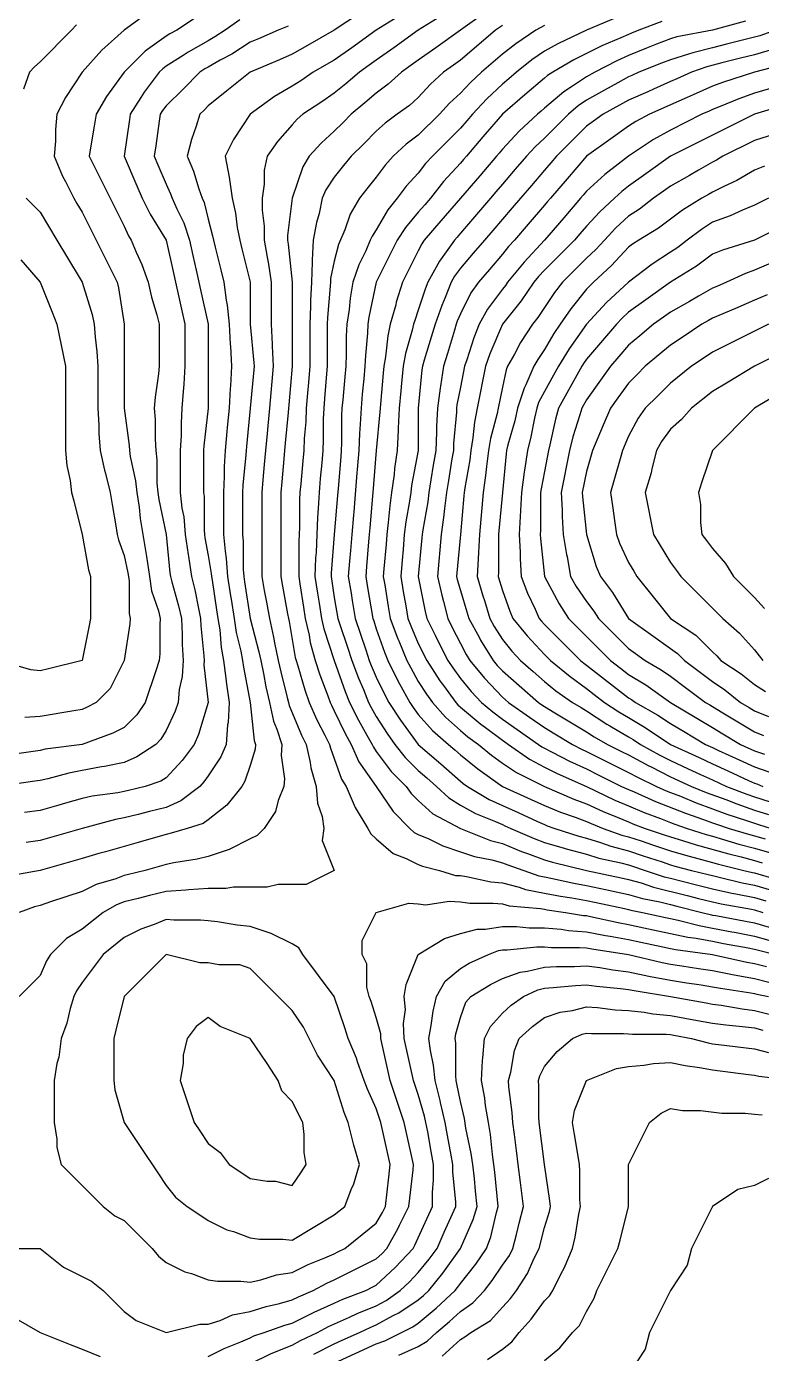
# Model space of a CAD drawing. Header units: inches. Extents: x 794995 to 811195, y 2485918 to 2508058.
# Drawn here: x 797295 to 797820, y 2489353 to 2490301 of the extents above; entities that cross this region are included whole.
import ezdxf

# ---------------------------------------------------------------- set-up
doc = ezdxf.new("R2010")
doc.units = ezdxf.units.IN
doc.header["$MEASUREMENT"] = 0
doc.layers.add('contour', color=7, linetype='Continuous')

msp = doc.modelspace()

# ---------------------------------------------------------------- linework, layer by layer
at = {"layer": 'contour'}
for points in [[(797382.53, 2490310.99), (797365.16, 2490298.36), (797349.28, 2490284.24), (797335.16, 2490268.36), (797323.16, 2490250.36), (797317.16, 2490238.36), (797316.07, 2490227.45), (797316.07, 2490219.27), (797315.16, 2490208.36), (797321.04, 2490194.24), (797323.16, 2490190.36), (797329.16, 2490178.36), (797331.41, 2490174.61), (797335.16, 2490168.36), (797345.16, 2490148.36), (797351.83, 2490135.03), (797355.16, 2490128.36), (797360.16, 2490118.36), (797361.16, 2490114.36), (797365.16, 2490088.36), (797365.16, 2490028.36), (797368.69, 2490001.89), (797368.91, 2489998.36), (797369.44, 2489994.07), (797373.34, 2489976.54), (797374.16, 2489968.36), (797375.75, 2489957.77), (797376.59, 2489949.79), (797378.49, 2489938.36), (797380.87, 2489924.08), (797381.04, 2489922.48), (797383.16, 2489908.36), (797384.72, 2489897.93), (797389.7, 2489883.82), (797390.87, 2489878.36), (797390.54, 2489873.75), (797390.54, 2489852.98), (797390.16, 2489848.36), (797387.66, 2489840.86), (797380.16, 2489818.36), (797374.16, 2489809.36), (797365.16, 2489800.36), (797357.16, 2489796.36), (797335.16, 2489788.36), (797308.69, 2489784.83), (797305.16, 2489784.07), (797300.16, 2489783.36), (797275.16, 2489779.79)], [(797416.16, 2490307.36), (797402.66, 2490298.36), (797397.77, 2490295.75), (797395.16, 2490294.07), (797380.16, 2490283.36), (797365.16, 2490268.36), (797352.53, 2490250.99), (797345.16, 2490238.36), (797343.73, 2490229.79), (797341.16, 2490214.36), (797340.16, 2490208.36), (797345.16, 2490198.36), (797348.49, 2490191.7), (797355.16, 2490178.36), (797365.16, 2490158.36), (797368.32, 2490151.52), (797370.16, 2490148.36), (797373.73, 2490139.79), (797377.79, 2490130.99), (797382.3, 2490118.36), (797384.57, 2490107.77), (797388.49, 2490095.03), (797390.16, 2490088.36), (797390.16, 2490058.36), (797389.7, 2490052.91), (797387.16, 2490036.36), (797386.59, 2490028.36), (797387.16, 2490020.36), (797387.16, 2490006.36), (797387.66, 2489998.36), (797388.49, 2489991.69), (797388.49, 2489975.03), (797389.16, 2489968.36), (797389.94, 2489963.14), (797395.16, 2489938.36), (797397.77, 2489910.97), (797398.16, 2489908.36), (797399.16, 2489904.36), (797404.05, 2489887.25), (797406.07, 2489878.36), (797406.59, 2489866.93), (797406.59, 2489859.79), (797407.16, 2489848.36), (797406.59, 2489836.93), (797404.39, 2489827.59), (797403.73, 2489818.36), (797401.48, 2489812.05), (797395.16, 2489798.36), (797391.41, 2489792.11), (797387.66, 2489788.36), (797374.16, 2489779.36), (797365.16, 2489775.5), (797351.04, 2489772.48), (797349.01, 2489772.21), (797335.16, 2489769.61), (797325.69, 2489767.84), (797310.61, 2489763.82), (797305.16, 2489762.65), (797301.41, 2489762.11), (797275.16, 2489758.36)], [(797533.16, 2490310.36), (797515.16, 2490298.36), (797496.07, 2490287.45), (797485.16, 2490281.22), (797476.16, 2490277.36), (797455.16, 2490268.36), (797438.49, 2490255.03), (797425.16, 2490244.36), (797422.16, 2490241.36), (797419.16, 2490238.36), (797416.59, 2490229.79), (797413.16, 2490220.36), (797410.16, 2490208.36), (797414.57, 2490197.77), (797418.49, 2490185.03), (797420.87, 2490178.36), (797422.16, 2490175.36), (797425.16, 2490163.36), (797428.32, 2490151.52), (797428.91, 2490148.36), (797430.16, 2490143.36), (797434.16, 2490127.36), (797436.41, 2490118.36), (797438.02, 2490105.5), (797438.8, 2490102), (797440.16, 2490088.36), (797440.87, 2490074.08), (797441.04, 2490072.48), (797441.83, 2490058.36), (797441.04, 2490044.24), (797440.87, 2490042.65), (797440.16, 2490028.36), (797438.8, 2490014.73), (797438.49, 2490011.7), (797437.16, 2489998.36), (797436.59, 2489986.93), (797436.59, 2489979.79), (797436.07, 2489968.36), (797436.07, 2489938.36), (797437.16, 2489926.36), (797438.02, 2489921.22), (797439.01, 2489908.36), (797441.16, 2489894.36), (797441.52, 2489892), (797443.62, 2489878.36), (797445.16, 2489868.36), (797448.49, 2489855.03), (797449.7, 2489848.36), (797450.36, 2489843.56), (797455.16, 2489818.36), (797458.02, 2489791.22), (797458.91, 2489788.36), (797458.69, 2489784.83), (797455.16, 2489773.36), (797451.41, 2489762.11), (797449.16, 2489758.36), (797438.49, 2489745.03), (797425.16, 2489734.36), (797421.63, 2489731.89), (797410.16, 2489728.36), (797398.69, 2489724.83), (797395.16, 2489724.07), (797389.16, 2489722.36), (797375.16, 2489718.36), (797365.16, 2489715.5), (797351.83, 2489711.7), (797347.16, 2489710.36), (797335.16, 2489706.93), (797328.49, 2489705.03), (797305.16, 2489698.36), (797279.77, 2489693.75)], [(797593.62, 2490309.9), (797575.16, 2490298.36), (797557.66, 2490285.86), (797545.16, 2490276.93), (797540.16, 2490273.36), (797533.16, 2490268.36), (797523.34, 2490260.18), (797515.16, 2490253.36), (797506.16, 2490247.36), (797492.66, 2490238.36), (797488.69, 2490234.83), (797485.16, 2490230.86), (797474.57, 2490218.95), (797467.16, 2490208.36), (797465.16, 2490198.36), (797465.16, 2490188.36), (797463.73, 2490178.36), (797463.73, 2490169.79), (797465.16, 2490158.36), (797465.16, 2490148.36), (797467.16, 2490136.36), (797468.2, 2490131.4), (797470.16, 2490118.36), (797470.16, 2490088.36), (797470.87, 2490074.08), (797470.87, 2490072.65), (797471.52, 2490058.36), (797468.8, 2490028.36), (797467.66, 2490015.86), (797467.16, 2490010.36), (797466.07, 2489998.36), (797465.16, 2489988.36), (797464.16, 2489977.36), (797463.34, 2489968.36), (797463.34, 2489908.36), (797465.16, 2489898.36), (797466.7, 2489889.9), (797468.8, 2489878.36), (797471.83, 2489865.03), (797472.53, 2489860.99), (797475.16, 2489848.36), (797476.88, 2489840.08), (797481.63, 2489821.89), (797482.43, 2489818.36), (797482.94, 2489816.14), (797491.83, 2489795.03), (797495.16, 2489788.36), (797498.02, 2489775.5), (797498.49, 2489771.7), (797502.3, 2489758.36), (797503.16, 2489746.36), (797506.59, 2489736.93), (797507.66, 2489728.36), (797506.59, 2489719.79), (797515.16, 2489698.36), (797495.16, 2489688.36), (797475.16, 2489688.36), (797467.16, 2489686.36), (797443.16, 2489686.36), (797438.02, 2489685.5), (797425.16, 2489685.5), (797411.31, 2489684.51), (797409.28, 2489684.24), (797395.16, 2489683.36), (797383.16, 2489680.36), (797375.16, 2489678.36), (797365.16, 2489675.86), (797359.7, 2489673.82), (797350.16, 2489668.36), (797335.16, 2489656.36), (797323.91, 2489649.61), (797312.66, 2489638.36), (797309.77, 2489633.75), (797305.16, 2489623.36), (797290.16, 2489608.36)], [(797563.62, 2490309.9), (797545.16, 2490298.36), (797527.66, 2490285.86), (797515.16, 2490276.93), (797509.7, 2490273.82), (797500.16, 2490268.36), (797491.16, 2490262.36), (797485.16, 2490258.36), (797472.53, 2490250.99), (797455.16, 2490238.36), (797443.16, 2490220.36), (797437.16, 2490208.36), (797440.16, 2490193.36), (797442.3, 2490178.36), (797444.57, 2490167.77), (797445.93, 2490157.59), (797447.66, 2490148.36), (797449.16, 2490142.36), (797455.16, 2490118.36), (797455.16, 2490088.36), (797457.77, 2490060.97), (797457.89, 2490058.36), (797457.66, 2490055.86), (797455.16, 2490028.36), (797452.43, 2490001.09), (797452.16, 2489998.36), (797452, 2489995.2), (797449.94, 2489973.58), (797449.7, 2489968.36), (797449.7, 2489938.36), (797450.16, 2489933.36), (797450.16, 2489913.36), (797450.54, 2489908.36), (797451.16, 2489904.36), (797455.16, 2489878.36), (797461.37, 2489854.57), (797462.66, 2489848.36), (797464.63, 2489838.89), (797466.27, 2489829.47), (797468.8, 2489818.36), (797471.83, 2489805.03), (797474.25, 2489799.27), (797477.66, 2489788.36), (797477.16, 2489780.36), (797479.7, 2489763.82), (797479.16, 2489758.36), (797475.16, 2489748.36), (797473.16, 2489740.36), (797465.16, 2489728.36), (797460.16, 2489723.36), (797455.16, 2489720.86), (797440.16, 2489713.36), (797425.16, 2489708.36), (797417.16, 2489706.36), (797400.61, 2489703.82), (797395.16, 2489702.65), (797391.83, 2489701.69), (797380.16, 2489698.36), (797368.16, 2489695.36), (797365.16, 2489694.61), (797359.16, 2489692.36), (797345.16, 2489688.36), (797335.16, 2489683.36), (797312.66, 2489675.86), (797305.16, 2489673.36), (797301.16, 2489672.36), (797290.16, 2489668.36)], [(797622.75, 2490310.78), (797605.16, 2490298.36), (797587.66, 2490285.86), (797575.16, 2490276.93), (797570.16, 2490273.36), (797563.16, 2490268.36), (797553.73, 2490259.79), (797545.16, 2490253.36), (797536.98, 2490246.54), (797527.16, 2490238.36), (797521.16, 2490232.36), (797515.16, 2490226.36), (797505.69, 2490217.84), (797497.16, 2490208.36), (797492.66, 2490200.86), (797485.16, 2490178.36), (797481.83, 2490151.69), (797481.83, 2490148.36), (797482.3, 2490145.5), (797485.16, 2490118.36), (797485.16, 2490058.36), (797482.66, 2490030.86), (797482.43, 2490028.36), (797482.16, 2490025.36), (797480.16, 2490003.36), (797479.7, 2489998.36), (797479.16, 2489992.36), (797477.66, 2489975.86), (797476.98, 2489968.36), (797476.98, 2489908.36), (797478.24, 2489901.44), (797481.83, 2489881.69), (797482.43, 2489878.36), (797482.94, 2489876.14), (797485.16, 2489863.36), (797487.3, 2489850.5), (797487.89, 2489848.36), (797489.16, 2489844.36), (797494.05, 2489827.25), (797497.16, 2489818.36), (797502.75, 2489805.95), (797508.49, 2489795.03), (797511.83, 2489788.36), (797512.43, 2489785.63), (797515.16, 2489778.36), (797520.38, 2489763.58), (797523.73, 2489758.36), (797530.16, 2489743.36), (797539.16, 2489728.36), (797541.16, 2489724.36), (797545.16, 2489720.86), (797557.16, 2489710.36), (797566.59, 2489706.93), (797575.16, 2489702.65), (797578.16, 2489701.36), (797590.16, 2489698.36), (797601.63, 2489694.83), (797605.16, 2489694.61), (797609.44, 2489694.07), (797626.98, 2489690.18), (797635.16, 2489689.36), (797647.16, 2489686.36), (797651.61, 2489684.81), (797665.16, 2489682.21), (797676.77, 2489679.97), (797684.72, 2489678.8), (797695.16, 2489676.93), (797702.22, 2489675.42), (797722.43, 2489671.09), (797725.16, 2489670.5), (797726.83, 2489670.03), (797735.16, 2489668.36), (797751.63, 2489664.83), (797755.16, 2489664.07), (797760.61, 2489662.91), (797775.69, 2489658.89), (797785.16, 2489657.11), (797799.01, 2489654.51), (797800.95, 2489654.15), (797815.16, 2489651.49), (797825.4, 2489648.61)], [(797716.27, 2490307.25), (797695.16, 2490298.36), (797674.76, 2490288.76), (797665.16, 2490283.36), (797656.27, 2490277.25), (797645.16, 2490268.36), (797639.77, 2490263.75), (797635.16, 2490259.79), (797624.05, 2490249.47), (797613.73, 2490238.36), (797609.77, 2490233.75), (797605.16, 2490228.36), (797595.16, 2490218.36), (797585.16, 2490208.36), (797580.38, 2490203.14), (797575.16, 2490196.36), (797566.59, 2490186.93), (797560.16, 2490178.36), (797553.34, 2490170.18), (797545.16, 2490155.86), (797542.16, 2490151.36), (797540.87, 2490148.36), (797537.66, 2490140.86), (797532.66, 2490130.86), (797528.49, 2490118.36), (797526.59, 2490106.93), (797525.75, 2490098.95), (797524.16, 2490088.36), (797523.73, 2490079.79), (797523.73, 2490066.93), (797523.34, 2490058.36), (797522.66, 2490050.86), (797521.16, 2490034.36), (797520.61, 2490028.36), (797520.38, 2490023.14), (797520.38, 2490003.58), (797520.16, 2489998.36), (797519.77, 2489993.75), (797517.89, 2489971.09), (797517.47, 2489966.05), (797515.16, 2489938.36), (797512.94, 2489910.58), (797512.85, 2489908.36), (797515.16, 2489893.36), (797517.66, 2489878.36), (797518.91, 2489874.61), (797524.53, 2489857.74), (797527.66, 2489848.36), (797532.43, 2489835.63), (797535.93, 2489827.59), (797539.7, 2489818.36), (797541.52, 2489814.72), (797545.16, 2489808.36), (797552.9, 2489796.1), (797558.49, 2489788.36), (797565.78, 2489778.99), (797575.16, 2489769.61), (797581.16, 2489764.36), (797588.02, 2489758.36), (797596.88, 2489750.08), (797605.16, 2489745.03), (797615.87, 2489739.07), (797630.16, 2489733.36), (797635.16, 2489731.09), (797637.03, 2489730.24), (797641.16, 2489728.36), (797657.89, 2489721.09), (797665.16, 2489718.36), (797679.28, 2489714.24), (797680.61, 2489713.82), (797695.16, 2489709.9), (797703.98, 2489707.19), (797719.7, 2489703.82), (797725.16, 2489702.36), (797728.16, 2489701.36), (797737.16, 2489698.36), (797750.66, 2489693.86), (797755.16, 2489692.74), (797762.66, 2489690.86), (797774.66, 2489687.86), (797785.16, 2489685.24), (797799.01, 2489682.21), (797801.83, 2489681.7), (797815.16, 2489678.95), (797823.34, 2489676.54)], [(797331.16, 2490302.36), (797327.66, 2490298.36), (797305.16, 2490275.86), (797301.16, 2490272.36), (797297.66, 2490268.36), (797293.16, 2490256.36)], [(797447.66, 2490305.86), (797437.16, 2490298.36), (797429.96, 2490293.56), (797425.16, 2490290.86), (797410.76, 2490282.76), (797407.16, 2490280.36), (797395.16, 2490272.65), (797392.66, 2490270.86), (797390.16, 2490268.36), (797379.44, 2490254.08), (797377.16, 2490250.36), (797369.44, 2490238.36), (797368.91, 2490234.61), (797365.16, 2490208.36), (797374.16, 2490187.36), (797378.02, 2490178.36), (797383.73, 2490166.93), (797395.16, 2490148.36), (797400.61, 2490123.82), (797401.83, 2490118.36), (797403.73, 2490109.79), (797406.07, 2490099.27), (797408.49, 2490088.36), (797408.49, 2490058.36), (797407.79, 2490045.73), (797407.16, 2490040.36), (797406.41, 2490028.36), (797405.75, 2490017.77), (797405.75, 2490008.95), (797405.16, 2489998.36), (797405.16, 2489968.36), (797406.41, 2489957.11), (797407.66, 2489950.86), (797408.8, 2489938.36), (797410.76, 2489923.96), (797411.04, 2489922.48), (797413.16, 2489908.36), (797415.56, 2489898.76), (797418.1, 2489885.42), (797419.7, 2489878.36), (797419.94, 2489873.14), (797422, 2489851.52), (797422.16, 2489848.36), (797422, 2489845.2), (797425.16, 2489818.36), (797418.1, 2489795.42), (797415.16, 2489788.36), (797406.59, 2489776.93), (797395.16, 2489764.36), (797391.41, 2489762.11), (797380.16, 2489758.36), (797368.16, 2489755.36), (797365.16, 2489754.61), (797360.54, 2489753.75), (797342.22, 2489751.3), (797335.16, 2489749.79), (797323.16, 2489746.36), (797318.49, 2489745.03), (797305.16, 2489741.22), (797293.91, 2489739.61)], [(797482.3, 2490301.22), (797475.16, 2490298.36), (797461.16, 2490292.36), (797455.16, 2490289.79), (797442.12, 2490281.4), (797433.73, 2490276.93), (797425.16, 2490272.11), (797422.76, 2490270.76), (797419.16, 2490268.36), (797407.16, 2490256.36), (797395.16, 2490244.36), (797392.55, 2490240.97), (797390.87, 2490238.36), (797390.16, 2490233.36), (797387.66, 2490215.86), (797386.59, 2490208.36), (797389.16, 2490202.36), (797395.16, 2490188.36), (797398.32, 2490181.52), (797399.44, 2490178.36), (797402.66, 2490170.86), (797407.66, 2490160.86), (797411.83, 2490148.36), (797414.25, 2490137.45), (797416.59, 2490126.93), (797418.49, 2490118.36), (797419.7, 2490112.91), (797425.16, 2490088.36), (797425.16, 2490028.36), (797422, 2490001.52), (797421.83, 2489998.36), (797421.83, 2489968.36), (797422.16, 2489965.36), (797422.16, 2489941.36), (797422.43, 2489938.36), (797422.76, 2489935.96), (797425.16, 2489923.36), (797427.3, 2489910.5), (797427.47, 2489908.36), (797427.89, 2489905.63), (797431.16, 2489884.36), (797432.08, 2489878.36), (797433.34, 2489870.18), (797434.39, 2489857.59), (797436.07, 2489848.36), (797437.79, 2489835.73), (797438.2, 2489831.4), (797440.16, 2489818.36), (797439.44, 2489804.08), (797439.01, 2489802.21), (797438.02, 2489788.36), (797434.16, 2489779.36), (797425.16, 2489765.86), (797422, 2489761.52), (797419.16, 2489758.36), (797405.59, 2489747.93), (797395.16, 2489743.36), (797383.16, 2489740.36), (797375.16, 2489738.36), (797365.16, 2489735.86), (797358.84, 2489734.68), (797335.16, 2489728.36), (797311.83, 2489721.69), (797305.16, 2489719.79), (797295.16, 2489718.36)], [(797635.16, 2490301.69), (797633.09, 2490300.43), (797630.16, 2490298.36), (797616.7, 2490286.82), (797605.16, 2490276.93), (797600.16, 2490273.36), (797593.16, 2490268.36), (797583.73, 2490259.79), (797575.16, 2490250.36), (797568.84, 2490244.68), (797560.16, 2490238.36), (797551.48, 2490232.05), (797545.16, 2490226.36), (797536.16, 2490217.36), (797527.16, 2490208.36), (797521.83, 2490201.69), (797515.16, 2490193.36), (797509.16, 2490184.36), (797506.59, 2490178.36), (797504.25, 2490167.45), (797502.53, 2490160.99), (797500.16, 2490148.36), (797499.28, 2490134.24), (797499.44, 2490132.65), (797498.8, 2490118.36), (797498.2, 2490105.32), (797498.2, 2490101.4), (797497.66, 2490088.36), (797497.66, 2490058.36), (797496.7, 2490046.82), (797496.07, 2490039.27), (797495.16, 2490028.36), (797494.76, 2490018.76), (797493.73, 2490006.93), (797493.34, 2489998.36), (797492.66, 2489990.86), (797491.16, 2489974.36), (797490.61, 2489968.36), (797490.38, 2489963.14), (797490.38, 2489943.58), (797490.16, 2489938.36), (797489.96, 2489933.56), (797489.96, 2489913.16), (797489.77, 2489908.36), (797490.61, 2489902.91), (797493.16, 2489886.36), (797494.39, 2489878.36), (797497.16, 2489866.36), (797498.02, 2489861.22), (797501.52, 2489848.36), (797504.81, 2489838.02), (797510.54, 2489822.98), (797512.16, 2489818.36), (797513.09, 2489816.29), (797515.16, 2489812.36), (797522.9, 2489796.1), (797527.16, 2489788.36), (797532.75, 2489775.95), (797545.16, 2489758.36), (797557.16, 2489740.36), (797569.16, 2489728.36), (797572.3, 2489725.5), (797575.16, 2489724.07), (797582.66, 2489720.86), (797592.66, 2489715.86), (797605.16, 2489711.7), (797615.16, 2489708.36), (797627.66, 2489705.86), (797635.16, 2489703.82), (797639.03, 2489702.23), (797661.29, 2489694.49), (797665.16, 2489693.75), (797670.87, 2489692.65), (797686.07, 2489689.27), (797695.16, 2489687.65), (797708.8, 2489684.73), (797711.04, 2489684.24), (797725.16, 2489681.22), (797735.16, 2489678.36), (797747.66, 2489675.86), (797755.16, 2489673.99), (797759.66, 2489672.86), (797777.66, 2489668.36), (797783.58, 2489666.78), (797785.16, 2489666.49), (797787.47, 2489666.05), (797808.84, 2489662.05), (797815.16, 2489660.86), (797825.59, 2489657.93)], [(797665.16, 2490301.69), (797659.16, 2490298.36), (797644.76, 2490288.76), (797635.16, 2490281.22), (797620.16, 2490268.36), (797612.36, 2490261.16), (797605.16, 2490253.36), (797597.33, 2490246.19), (797590.16, 2490238.36), (797575.16, 2490223.36), (797566.59, 2490216.93), (797557.16, 2490208.36), (797551.48, 2490202.05), (797545.16, 2490193.36), (797538.49, 2490185.03), (797533.16, 2490178.36), (797526.41, 2490167.11), (797522.66, 2490155.86), (797518.16, 2490145.36), (797515.16, 2490133.36), (797512.55, 2490120.97), (797512.43, 2490118.36), (797512.3, 2490115.5), (797510.36, 2490093.16), (797510.16, 2490088.36), (797510.16, 2490058.36), (797509.7, 2490052.91), (797508.24, 2490035.28), (797507.66, 2490028.36), (797507.33, 2490020.54), (797507.33, 2490006.19), (797506.98, 2489998.36), (797506.16, 2489989.36), (797505.16, 2489978.36), (797504.25, 2489968.36), (797503.73, 2489956.93), (797503.16, 2489950.36), (797502.66, 2489938.36), (797502.12, 2489925.32), (797501.83, 2489921.7), (797501.31, 2489908.36), (797503.16, 2489896.36), (797504.25, 2489889.27), (797505.93, 2489878.36), (797507.66, 2489870.86), (797515.16, 2489848.36), (797522.9, 2489826.1), (797526.07, 2489818.36), (797532.43, 2489805.63), (797538.49, 2489795.03), (797542.16, 2489788.36), (797543.09, 2489786.29), (797545.16, 2489783.36), (797555.87, 2489769.07), (797566.59, 2489758.36), (797570.16, 2489753.36), (797575.16, 2489748.36), (797585.59, 2489738.8), (797605.16, 2489728.36), (797626.59, 2489719.79), (797635.16, 2489717.45), (797648.71, 2489711.91), (797653.16, 2489710.36), (797665.16, 2489705.86), (797670.97, 2489704.17), (797695.16, 2489698.36), (797719.86, 2489693.07), (797725.16, 2489691.93), (797734.16, 2489689.36), (797743.16, 2489686.36), (797767.16, 2489680.36), (797775.16, 2489678.36), (797785.16, 2489675.86), (797791.31, 2489674.52), (797812.94, 2489670.58), (797815.16, 2489670.13), (797821.16, 2489668.36)], [(797748.95, 2490304.57), (797732.66, 2490298.36), (797727.3, 2490296.22), (797725.16, 2490295.36), (797719.7, 2490292.91), (797706.27, 2490287.25), (797695.16, 2490281.7), (797686.27, 2490277.25), (797671.16, 2490268.36), (797667.47, 2490266.05), (797665.16, 2490264.07), (797651.31, 2490252.21), (797635.16, 2490238.36), (797621.31, 2490222.21), (797609.44, 2490208.36), (797607.47, 2490206.05), (797605.16, 2490203.36), (797593.16, 2490190.36), (797583.73, 2490178.36), (797579.77, 2490173.75), (797575.16, 2490168.36), (797565.93, 2490157.59), (797560.16, 2490148.36), (797545.16, 2490118.36), (797539.94, 2490093.58), (797539.16, 2490088.36), (797538.84, 2490082.05), (797537.33, 2490066.19), (797536.98, 2490058.36), (797536.16, 2490049.36), (797535.16, 2490038.36), (797534.25, 2490028.36), (797533.73, 2490016.93), (797533.16, 2490010.36), (797532.66, 2489998.36), (797531.52, 2489984.73), (797531.31, 2489982.21), (797529.01, 2489954.51), (797528.8, 2489952), (797527.66, 2489938.36), (797526.7, 2489926.82), (797526.07, 2489919.27), (797525.16, 2489908.36), (797527.16, 2489896.36), (797528.02, 2489891.22), (797530.16, 2489878.36), (797537.66, 2489855.86), (797540.16, 2489848.36), (797541.52, 2489844.72), (797545.16, 2489836.36), (797550.97, 2489824.17), (797554.16, 2489818.36), (797562.43, 2489805.63), (797575.16, 2489788.36), (797591.16, 2489774.36), (797605.16, 2489762.11), (797607.23, 2489760.43), (797610.16, 2489758.36), (797625.78, 2489748.99), (797635.16, 2489744.73), (797646.41, 2489739.61), (797660.16, 2489733.36), (797665.16, 2489731.09), (797667.09, 2489730.3), (797672.66, 2489728.36), (797689.7, 2489722.91), (797695.16, 2489721.44), (797705.16, 2489718.36), (797712.53, 2489715.73), (797725.16, 2489712.36), (797735.66, 2489708.86), (797749.16, 2489704.36), (797755.16, 2489702.36), (797758.24, 2489701.44), (797770.16, 2489698.36), (797782.16, 2489695.36), (797785.16, 2489694.61), (797789.96, 2489693.56), (797806.38, 2489689.58), (797815.16, 2489687.77), (797845.16, 2489678.95)], [(797808.73, 2490304.79), (797785.16, 2490298.36), (797759.77, 2490293.75), (797755.16, 2490292.36), (797745.16, 2490288.36), (797738.02, 2490285.5), (797725.16, 2490280.36), (797716.88, 2490276.64), (797701.16, 2490268.36), (797695.16, 2490265.03), (797685.16, 2490258.36), (797679.01, 2490254.51), (797665.16, 2490242.65), (797662.85, 2490240.67), (797660.16, 2490238.36), (797647.16, 2490226.36), (797635.16, 2490213.36), (797632.85, 2490210.67), (797630.87, 2490208.36), (797619.01, 2490194.51), (797605.16, 2490178.36), (797591.31, 2490162.21), (797579.44, 2490148.36), (797577.66, 2490145.86), (797575.16, 2490140.86), (797563.91, 2490118.36), (797559.44, 2490104.08), (797559.01, 2490102.21), (797555.16, 2490088.36), (797553.34, 2490080.18), (797551.83, 2490065.03), (797550.61, 2490058.36), (797550.16, 2490053.36), (797548.16, 2490031.36), (797547.89, 2490028.36), (797547.77, 2490025.75), (797545.16, 2489998.36), (797542.66, 2489968.36), (797542.43, 2489965.63), (797540.54, 2489942.98), (797540.16, 2489938.36), (797539.7, 2489932.91), (797538.24, 2489915.28), (797537.66, 2489908.36), (797538.73, 2489901.93), (797542.66, 2489878.36), (797543.28, 2489876.49), (797545.16, 2489870.86), (797550.97, 2489854.17), (797553.34, 2489848.36), (797560.61, 2489833.82), (797561.83, 2489831.7), (797569.16, 2489818.36), (797571.52, 2489814.72), (797575.16, 2489809.79), (797585.16, 2489798.36), (797596.59, 2489788.36), (797601.16, 2489784.36), (797605.16, 2489780.86), (797617.57, 2489770.78), (797635.16, 2489758.36), (797655.78, 2489748.99), (797665.16, 2489744.73), (797676.77, 2489739.97), (797687.16, 2489736.36), (797695.16, 2489733.36), (797698.59, 2489731.79), (797707.16, 2489728.36), (797720.42, 2489723.62), (797725.16, 2489722.36), (797734.16, 2489719.36), (797743.16, 2489716.36), (797755.16, 2489712.36), (797765.93, 2489709.13), (797777.33, 2489706.19), (797785.16, 2489703.99), (797789.55, 2489702.75), (797807.66, 2489698.36), (797813.7, 2489696.9), (797815.16, 2489696.6), (797817.66, 2489695.86), (797836.98, 2489690.18)], [(797830.16, 2490298.36), (797819.03, 2490294.49), (797815.16, 2490293.36), (797808.49, 2490291.69), (797795.16, 2490288.36), (797785.16, 2490285.86), (797771.16, 2490282.36), (797768.02, 2490281.22), (797755.16, 2490277.36), (797748.73, 2490274.79), (797732.66, 2490268.36), (797727.47, 2490266.05), (797725.16, 2490265.03), (797717.66, 2490260.86), (797708.02, 2490255.5), (797695.16, 2490248.36), (797689.16, 2490244.36), (797682.3, 2490238.36), (797673.73, 2490229.79), (797665.16, 2490221.22), (797658.49, 2490215.03), (797652.3, 2490208.36), (797644.39, 2490199.13), (797635.16, 2490188.36), (797630.54, 2490182.98), (797626.59, 2490178.36), (797616.7, 2490166.82), (797605.16, 2490153.36), (797602.85, 2490150.67), (797600.87, 2490148.36), (797590.16, 2490133.36), (797581.83, 2490118.36), (797579.96, 2490113.56), (797575.16, 2490098.36), (797572.55, 2490090.97), (797571.83, 2490088.36), (797570.87, 2490084.07), (797565.93, 2490067.59), (797564.25, 2490058.36), (797563.16, 2490046.36), (797562.66, 2490040.86), (797561.52, 2490028.36), (797560.87, 2490014.08), (797560.87, 2490012.65), (797560.16, 2489998.36), (797558.2, 2489985.32), (797557.79, 2489980.99), (797556.07, 2489968.36), (797554.76, 2489958.76), (797553.73, 2489946.93), (797552.66, 2489938.36), (797552.08, 2489931.44), (797550.61, 2489913.82), (797550.16, 2489908.36), (797551.16, 2489902.36), (797553.73, 2489886.93), (797555.16, 2489878.36), (797560.61, 2489863.82), (797561.31, 2489862.21), (797566.98, 2489848.36), (797569.7, 2489842.91), (797575.16, 2489833.36), (797580.97, 2489824.17), (797585.16, 2489818.36), (797594.57, 2489807.77), (797605.16, 2489798.36), (797610.61, 2489793.82), (797618.02, 2489788.36), (797627.42, 2489780.62), (797635.16, 2489775.03), (797645.16, 2489768.36), (797665.16, 2489758.36), (797686.07, 2489749.27), (797695.16, 2489745.86), (797707.16, 2489740.36), (797717.16, 2489736.36), (797725.16, 2489732.98), (797728.4, 2489731.6), (797737.16, 2489728.36), (797750.66, 2489723.86), (797755.16, 2489722.36), (797763.73, 2489719.79), (797773.45, 2489716.65), (797796.87, 2489710.07), (797805.56, 2489707.96), (797815.16, 2489705.42), (797820.61, 2489703.82)], [(797828.71, 2490284.81), (797815.16, 2490280.86), (797805.16, 2490278.36), (797791.83, 2490275.03), (797781.16, 2490272.36), (797770.16, 2490268.36), (797759.77, 2490263.75), (797755.16, 2490261.69), (797743.16, 2490256.36), (797739.01, 2490254.51), (797725.16, 2490248.36), (797718.73, 2490244.79), (797707.16, 2490238.36), (797700.16, 2490233.36), (797695.16, 2490229.79), (797684.44, 2490219.07), (797673.73, 2490208.36), (797669.77, 2490203.75), (797665.16, 2490198.36), (797655.93, 2490187.59), (797648.02, 2490178.36), (797642.08, 2490171.44), (797635.16, 2490163.36), (797628.24, 2490155.28), (797622.3, 2490148.36), (797614.39, 2490139.13), (797605.16, 2490128.36), (797600.87, 2490122.65), (797598.49, 2490118.36), (797594.25, 2490107.45), (797591.83, 2490101.7), (797587.16, 2490088.36), (797584.39, 2490079.13), (797579.44, 2490062.65), (797578.16, 2490058.36), (797577.77, 2490055.75), (797575.16, 2490028.36), (797575.16, 2489998.36), (797570.36, 2489973.16), (797569.7, 2489968.36), (797568.84, 2489962.05), (797566.27, 2489947.25), (797565.16, 2489938.36), (797564.25, 2489927.45), (797563.62, 2489919.9), (797562.66, 2489908.36), (797564.44, 2489897.65), (797566.16, 2489887.36), (797567.66, 2489878.36), (797569.7, 2489872.91), (797575.16, 2489860.36), (797581.16, 2489848.36), (797590.61, 2489833.82), (797593.16, 2489830.36), (797601.83, 2489818.36), (797603.39, 2489816.6), (797605.16, 2489815.03), (797619.7, 2489802.91), (797623.16, 2489800.36), (797635.16, 2489791.36), (797636.92, 2489790.13), (797639.44, 2489788.36), (797654.57, 2489777.77), (797665.16, 2489772), (797674.25, 2489767.45), (797695.16, 2489758.36), (797715.43, 2489748.63), (797725.16, 2489744.51), (797736.51, 2489739.71), (797748.1, 2489735.42), (797755.16, 2489732.65), (797758.24, 2489731.44), (797767.16, 2489728.36), (797780.77, 2489723.97), (797785.16, 2489722.74), (797792.98, 2489720.54), (797804, 2489717.2), (797815.16, 2489714.24), (797827.43, 2489710.63)], [(797838.95, 2490274.57), (797815.16, 2490268.36), (797792.36, 2490261.16), (797785.16, 2490258.36), (797771.31, 2490252.21), (797767.16, 2490250.36), (797755.16, 2490245.03), (797750.54, 2490242.98), (797740.16, 2490238.36), (797730.38, 2490233.14), (797725.16, 2490229.79), (797712.66, 2490220.86), (797695.16, 2490208.36), (797681.31, 2490192.21), (797669.44, 2490178.36), (797667.47, 2490176.05), (797665.16, 2490173.36), (797653.62, 2490159.9), (797643.73, 2490148.36), (797639.6, 2490143.92), (797635.16, 2490138.36), (797625.93, 2490127.59), (797618.02, 2490118.36), (797612.66, 2490110.86), (797605.16, 2490095.86), (797602.94, 2490090.58), (797602.16, 2490088.36), (797600.87, 2490084.07), (797595.93, 2490067.59), (797593.16, 2490058.36), (797591.04, 2490044.24), (797590.76, 2490042.76), (797588.8, 2490028.36), (797588.2, 2490015.32), (797588.2, 2490011.4), (797587.66, 2489998.36), (797585.87, 2489987.65), (797584.16, 2489977.36), (797582.66, 2489968.36), (797581.83, 2489961.69), (797578.32, 2489941.52), (797577.89, 2489938.36), (797577.66, 2489935.86), (797575.16, 2489908.36), (797579.96, 2489883.16), (797581.16, 2489878.36), (797587.16, 2489866.36), (797589.16, 2489862.36), (797596.16, 2489848.36), (797599.7, 2489842.91), (797605.16, 2489835.5), (797612.9, 2489826.1), (797620.16, 2489818.36), (797628.3, 2489811.5), (797635.16, 2489806.36), (797645.75, 2489798.95), (797660.87, 2489788.36), (797663.39, 2489786.6), (797665.16, 2489785.63), (797670.61, 2489782.91), (797683.16, 2489776.36), (797695.16, 2489770.86), (797703.49, 2489766.69), (797720.16, 2489758.36), (797723.54, 2489756.74), (797725.16, 2489756.05), (797729.16, 2489754.36), (797744.39, 2489747.59), (797765.93, 2489739.13), (797778.84, 2489734.68), (797785.16, 2489732.36), (797788.09, 2489731.29), (797797.16, 2489728.36), (797810.97, 2489724.18), (797815.16, 2489723.07), (797822.66, 2489720.86)], [(797826.7, 2490256.82), (797815.16, 2490253.36), (797804.05, 2490249.47), (797790.61, 2490243.82), (797785.16, 2490241.69), (797782.85, 2490240.67), (797777.66, 2490238.36), (797755.16, 2490227.11), (797743.16, 2490220.36), (797725.16, 2490208.36), (797708.2, 2490195.32), (797695.16, 2490183.36), (797692.85, 2490180.67), (797690.87, 2490178.36), (797679.01, 2490164.51), (797665.16, 2490148.36), (797650.68, 2490132.84), (797638.91, 2490118.36), (797637.38, 2490116.14), (797635.16, 2490113.36), (797624.44, 2490099.07), (797618.49, 2490088.36), (797614.76, 2490078.76), (797609.77, 2490062.98), (797608.16, 2490058.36), (797605.16, 2490043.36), (797602.76, 2490030.76), (797602.43, 2490028.36), (797602.3, 2490025.5), (797600.36, 2490003.16), (797600.16, 2489998.36), (797599.16, 2489992.36), (797596.59, 2489976.93), (797595.16, 2489968.36), (797593.73, 2489956.93), (797593.16, 2489950.36), (797591.52, 2489938.36), (797588.8, 2489908.36), (797591.83, 2489895.03), (797593.16, 2489890.36), (797596.16, 2489878.36), (797599.16, 2489872.36), (797605.16, 2489860.36), (797609.3, 2489852.5), (797611.83, 2489848.36), (797622.43, 2489835.63), (797635.16, 2489822.11), (797639.44, 2489818.36), (797654.57, 2489807.77), (797665.16, 2489800.36), (797672.66, 2489795.86), (797685.16, 2489788.36), (797691.73, 2489784.93), (797695.16, 2489783.36), (797705.16, 2489778.36), (797711.83, 2489775.03), (797725.16, 2489768.36), (797731.65, 2489764.85), (797745.16, 2489758.36), (797752.08, 2489755.29), (797755.16, 2489754.07), (797762.22, 2489751.3), (797773.45, 2489746.65), (797785.16, 2489742.36), (797795.4, 2489738.61), (797809.44, 2489734.08), (797815.16, 2489732.11), (797818.02, 2489731.22), (797827.16, 2489728.36)], [(797838.24, 2490245.28), (797815.16, 2490238.36), (797795.16, 2490228.36), (797775.16, 2490218.36), (797755.16, 2490208.36), (797737.66, 2490195.86), (797725.16, 2490186.93), (797720.36, 2490183.16), (797715.16, 2490178.36), (797704.76, 2490168.76), (797695.16, 2490158.36), (797690.54, 2490152.98), (797686.59, 2490148.36), (797675.87, 2490137.65), (797665.16, 2490126.93), (797661.02, 2490122.5), (797657.66, 2490118.36), (797648.49, 2490105.03), (797635.16, 2490088.36), (797626.27, 2490067.25), (797623.16, 2490058.36), (797617.16, 2490028.36), (797615.16, 2490018.36), (797614.16, 2490007.36), (797612.66, 2489998.36), (797611.83, 2489991.69), (797608.32, 2489971.52), (797607.89, 2489968.36), (797607.66, 2489965.86), (797605.16, 2489938.36), (797602.66, 2489910.86), (797602.43, 2489908.36), (797602.94, 2489906.14), (797605.16, 2489898.36), (797609.77, 2489882.98), (797611.16, 2489878.36), (797618.49, 2489865.03), (797619.64, 2489862.84), (797628.49, 2489848.36), (797631.52, 2489844.72), (797635.16, 2489840.86), (797647.16, 2489830.36), (797660.87, 2489818.36), (797663.39, 2489816.6), (797665.16, 2489815.36), (797672.66, 2489810.86), (797682.03, 2489805.24), (797695.16, 2489797.36), (797700.61, 2489793.82), (797710.16, 2489788.36), (797720.16, 2489783.36), (797725.16, 2489780.86), (797739.75, 2489772.96), (797741.31, 2489772.21), (797755.16, 2489765.28), (797770.16, 2489758.36), (797780.77, 2489753.97), (797794.63, 2489748.89), (797802.6, 2489745.8), (797815.16, 2489741.49), (797825.16, 2489738.36)], [(797829.44, 2490224.08), (797815.16, 2490219.61), (797792.66, 2490208.36), (797788.02, 2490205.5), (797785.16, 2490204.07), (797775.16, 2490198.36), (797768.8, 2490194.73), (797755.16, 2490186.93), (797750.16, 2490183.36), (797743.16, 2490178.36), (797732.98, 2490170.54), (797725.16, 2490165.5), (797716.27, 2490157.25), (797708.02, 2490148.36), (797701.83, 2490141.69), (797695.16, 2490135.5), (797686.59, 2490126.93), (797678.02, 2490118.36), (797672.36, 2490111.16), (797665.16, 2490100.36), (797660.36, 2490093.16), (797656.59, 2490088.36), (797648.2, 2490075.32), (797643.73, 2490066.93), (797638.91, 2490058.36), (797637.77, 2490055.75), (797635.16, 2490043.36), (797632.16, 2490028.36), (797631.41, 2490024.61), (797626.59, 2490006.93), (797625.16, 2489998.36), (797623.73, 2489986.93), (797623.16, 2489980.36), (797621.52, 2489968.36), (797618.8, 2489938.36), (797618.2, 2489925.32), (797617.79, 2489920.99), (797617.16, 2489908.36), (797621.31, 2489894.51), (797622.3, 2489891.22), (797626.16, 2489878.36), (797629.35, 2489872.56), (797635.16, 2489863.36), (797641.83, 2489855.03), (797648.02, 2489848.36), (797657.16, 2489840.36), (797665.16, 2489833.36), (797673.43, 2489826.64), (797685.16, 2489818.36), (797691.41, 2489814.61), (797695.16, 2489812.36), (797709.7, 2489802.91), (797711.83, 2489801.7), (797725.16, 2489793.82), (797728.59, 2489791.79), (797733.73, 2489788.36), (797747.47, 2489780.67), (797755.16, 2489776.82), (797767.79, 2489770.99), (797776.59, 2489766.93), (797785.16, 2489762.98), (797795.16, 2489758.36), (797809.58, 2489752.78), (797815.16, 2489750.86), (797832.3, 2489745.5)], [(797822.22, 2490201.3), (797815.16, 2490198.36), (797802.53, 2490190.99), (797793.73, 2490186.93), (797785.16, 2490182.65), (797782.43, 2490181.09), (797777.66, 2490178.36), (797763.73, 2490169.79), (797755.16, 2490163.36), (797746.59, 2490156.93), (797732.66, 2490148.36), (797728.02, 2490145.5), (797725.16, 2490143.36), (797713.16, 2490130.36), (797700.16, 2490118.36), (797697.56, 2490115.96), (797695.16, 2490113.36), (797684.05, 2490099.47), (797676.41, 2490088.36), (797671.83, 2490081.69), (797665.16, 2490070.36), (797660.36, 2490063.16), (797657.66, 2490058.36), (797651.83, 2490045.03), (797650.68, 2490042.84), (797646.07, 2490028.36), (797644.05, 2490019.47), (797639.16, 2490002.36), (797638.16, 2489998.36), (797637.77, 2489995.75), (797635.16, 2489968.36), (797632.66, 2489940.86), (797632.43, 2489938.36), (797632.3, 2489935.5), (797632.3, 2489911.22), (797632.16, 2489908.36), (797635.16, 2489898.36), (797640.38, 2489883.58), (797642.66, 2489878.36), (797652.75, 2489865.95), (797665.16, 2489852.65), (797667.3, 2489850.5), (797669.44, 2489848.36), (797683.55, 2489836.75), (797695.16, 2489828.36), (797700.78, 2489823.99), (797708.02, 2489818.36), (797718.3, 2489811.5), (797725.16, 2489807.45), (797737.16, 2489800.36), (797755.16, 2489788.36), (797775.69, 2489778.89), (797785.16, 2489774.51), (797796.21, 2489769.41), (797810.87, 2489762.65), (797815.16, 2489760.67), (797816.87, 2489760.08), (797821.16, 2489758.36)], [(797295.16, 2490178.36), (797300.16, 2490173.36), (797305.16, 2490168.36), (797317.16, 2490148.36), (797323.91, 2490137.11), (797335.16, 2490118.36), (797342.22, 2490095.42), (797343.73, 2490088.36), (797344.39, 2490079.13), (797345.75, 2490068.95), (797346.41, 2490058.36), (797346.41, 2490028.36), (797347.16, 2490016.36), (797347.16, 2490010.36), (797348.02, 2489998.36), (797351.04, 2489984.24), (797351.83, 2489981.7), (797355.16, 2489968.36), (797356.59, 2489959.79), (797359.16, 2489944.36), (797360.16, 2489938.36), (797361.16, 2489934.36), (797365.16, 2489923.36), (797367.77, 2489910.97), (797368.16, 2489908.36), (797368.69, 2489904.83), (797368.69, 2489881.89), (797369.44, 2489878.36), (797369.16, 2489874.36), (797365.16, 2489848.36), (797355.16, 2489828.36), (797345.16, 2489818.36), (797338.69, 2489814.83), (797335.16, 2489813.36), (797329.16, 2489812.36), (797305.16, 2489808.36), (797294.25, 2489807.45)], [(797825.16, 2490178.36), (797818.49, 2490175.03), (797815.16, 2490173.36), (797806.59, 2490169.79), (797797.79, 2490165.73), (797785.16, 2490161.22), (797777.33, 2490156.19), (797767.16, 2490148.36), (797760.38, 2490143.14), (797755.16, 2490139.79), (797742.12, 2490131.4), (797725.16, 2490118.36), (797709.56, 2490103.96), (797695.16, 2490088.36), (797682.75, 2490070.78), (797675.16, 2490058.36), (797671.59, 2490051.93), (797665.16, 2490040.36), (797661.02, 2490032.5), (797659.7, 2490028.36), (797658.1, 2490021.3), (797655.56, 2490007.96), (797653.16, 2489998.36), (797651.04, 2489984.24), (797650.76, 2489982.76), (797648.8, 2489968.36), (797648.2, 2489955.32), (797647.79, 2489950.99), (797647.16, 2489938.36), (797647.79, 2489925.73), (797647.79, 2489920.99), (797648.49, 2489908.36), (797653.16, 2489896.36), (797658.49, 2489885.03), (797661.41, 2489878.36), (797663.09, 2489876.29), (797665.16, 2489874.07), (797678.02, 2489861.22), (797690.87, 2489848.36), (797693.22, 2489846.43), (797695.16, 2489845.03), (797725.16, 2489821.69), (797727.23, 2489820.43), (797730.16, 2489818.36), (797746.07, 2489809.27), (797755.16, 2489803.36), (797764.53, 2489797.74), (797780.16, 2489788.36), (797785.16, 2489786.05), (797789.44, 2489784.07), (797804.11, 2489777.31), (797815.16, 2489772.21), (797825.44, 2489768.65)], [(797835.16, 2490158.36), (797815.16, 2490148.36), (797792.22, 2490141.3), (797785.16, 2490138.36), (797773.73, 2490129.79), (797755.16, 2490118.36), (797737.66, 2490105.86), (797725.16, 2490096.93), (797720.71, 2490092.81), (797716.59, 2490088.36), (797706.7, 2490076.82), (797695.16, 2490063.36), (797693.09, 2490060.43), (797691.83, 2490058.36), (797675.16, 2490028.36), (797672.98, 2490020.54), (797669.16, 2490002.36), (797668.16, 2489998.36), (797665.16, 2489983.36), (797662.76, 2489970.76), (797662.43, 2489968.36), (797662.3, 2489965.5), (797662.3, 2489941.22), (797662.16, 2489938.36), (797662.3, 2489935.5), (797665.16, 2489908.36), (797675.59, 2489888.8), (797682.3, 2489878.36), (797688.73, 2489871.93), (797703.73, 2489856.93), (797712.3, 2489848.36), (797719.53, 2489842.74), (797725.16, 2489838.36), (797737.57, 2489830.78), (797755.16, 2489818.36), (797773.91, 2489807.11), (797785.16, 2489800.36), (797792.66, 2489795.86), (797805.16, 2489788.36), (797815.16, 2489783.75), (797822.22, 2489781.3)], [(797845.16, 2490139.79), (797815.16, 2490126.93), (797808.84, 2490124.68), (797795.16, 2490118.36), (797788.16, 2490115.36), (797785.16, 2490114.07), (797775.16, 2490108.36), (797768.8, 2490104.73), (797755.16, 2490096.93), (797750.16, 2490093.36), (797743.16, 2490088.36), (797733.34, 2490080.18), (797725.16, 2490073.36), (797718.24, 2490065.28), (797712.3, 2490058.36), (797705.16, 2490048.36), (797695.16, 2490034.36), (797691.83, 2490028.36), (797690.54, 2490023.75), (797685.56, 2490007.96), (797683.16, 2489998.36), (797677.16, 2489968.36), (797677.79, 2489955.73), (797677.79, 2489950.99), (797678.49, 2489938.36), (797680.87, 2489924.08), (797681.31, 2489922.21), (797683.91, 2489908.36), (797687.96, 2489901.16), (797695.16, 2489890.36), (797700.38, 2489883.58), (797703.73, 2489878.36), (797714.44, 2489867.65), (797725.16, 2489856.93), (797730.16, 2489853.36), (797737.16, 2489848.36), (797748.49, 2489841.69), (797755.16, 2489837.11), (797765.87, 2489829.07), (797780.16, 2489818.36), (797783.28, 2489816.49), (797785.16, 2489815.36), (797792.66, 2489810.86), (797802.03, 2489805.24), (797815.16, 2489797.36), (797821.59, 2489794.79)], [(797291.31, 2490134.51), (797305.16, 2490118.36), (797313.73, 2490096.93), (797317.16, 2490088.36), (797323.16, 2490058.36), (797323.16, 2489998.36), (797324.25, 2489987.45), (797326.59, 2489976.93), (797327.66, 2489968.36), (797329.16, 2489962.36), (797335.16, 2489938.36), (797339.77, 2489912.98), (797341.16, 2489908.36), (797341.16, 2489878.36), (797340.16, 2489873.36), (797335.16, 2489848.36), (797311.16, 2489842.36), (797305.16, 2489840.86), (797298.49, 2489841.69), (797275.16, 2489848.36)], [(797824.16, 2490109.36), (797815.16, 2490105.5), (797803.16, 2490100.36), (797792.66, 2490095.86), (797785.16, 2490092.65), (797782.43, 2490091.09), (797777.66, 2490088.36), (797764.16, 2490079.36), (797755.16, 2490073.36), (797746.98, 2490066.54), (797737.16, 2490058.36), (797731.16, 2490052.36), (797725.16, 2490046.36), (797717.66, 2490035.86), (797712.3, 2490028.36), (797707.16, 2490016.36), (797699.44, 2489998.36), (797695.16, 2489983.36), (797692.16, 2489968.36), (797692.3, 2489965.5), (797695.16, 2489938.36), (797702.22, 2489915.42), (797705.16, 2489908.36), (797713.73, 2489896.93), (797725.16, 2489878.36), (797742.66, 2489865.86), (797755.16, 2489856.93), (797760.16, 2489853.36), (797765.16, 2489848.36), (797776.59, 2489839.79), (797785.16, 2489833.36), (797794.05, 2489827.25), (797805.16, 2489818.36), (797811.41, 2489814.61), (797815.16, 2489812.36), (797825.16, 2489808.36)], [(797825.16, 2490088.36), (797818.49, 2490085.03), (797815.16, 2490083.36), (797805.16, 2490078.36), (797798.49, 2490075.03), (797785.16, 2490068.36), (797779.16, 2490064.36), (797770.16, 2490058.36), (797755.16, 2490046.36), (797746.16, 2490037.36), (797737.16, 2490028.36), (797732.22, 2490021.3), (797725.16, 2490008.36), (797720.87, 2489998.36), (797719.16, 2489992.36), (797715.16, 2489978.36), (797712.3, 2489968.36), (797713.91, 2489957.11), (797715.16, 2489948.36), (797716.59, 2489938.36), (797718.84, 2489932.05), (797725.16, 2489918.36), (797728.91, 2489912.11), (797731.16, 2489908.36), (797741.83, 2489895.03), (797755.16, 2489878.36), (797773.16, 2489866.36), (797785.16, 2489854.36), (797788.32, 2489851.52), (797791.16, 2489848.36), (797805.56, 2489838.76), (797815.16, 2489831.22), (797822.98, 2489826.19)], [(797835.16, 2490068.36), (797815.16, 2490058.36), (797796.41, 2490047.11), (797785.16, 2490040.36), (797770.16, 2490028.36), (797763.16, 2490020.36), (797755.16, 2490013.36), (797748.84, 2490004.68), (797745.16, 2489998.36), (797741.83, 2489985.03), (797741.31, 2489982.21), (797737.16, 2489968.36), (797743.16, 2489938.36), (797755.16, 2489918.36), (797759.44, 2489912.65), (797762.66, 2489908.36), (797792.66, 2489878.36), (797804.57, 2489867.77), (797815.16, 2489855.86), (797818.49, 2489851.69), (797821.16, 2489848.36)], [(797833.91, 2490039.61), (797815.16, 2490028.36), (797785.16, 2489998.36), (797777.66, 2489975.86), (797775.16, 2489968.36), (797776.59, 2489959.79), (797776.59, 2489946.93), (797777.66, 2489938.36), (797780.87, 2489934.07), (797785.16, 2489928.36), (797794.39, 2489917.59), (797800.16, 2489908.36), (797815.16, 2489893.36), (797822.22, 2489885.42)], [(797275.16, 2489428.36), (797305.16, 2489428.36), (797321.83, 2489415.03), (797335.16, 2489408.36), (797341.83, 2489405.03), (797350.16, 2489398.36), (797365.16, 2489383.36), (797373.73, 2489376.93), (797395.16, 2489368.36), (797419.16, 2489374.36), (797425.16, 2489374.36), (797433.73, 2489376.93), (797442.53, 2489380.99), (797455.16, 2489383.36), (797466.59, 2489386.93), (797475.93, 2489389.13), (797485.16, 2489391.69), (797489.6, 2489393.92), (797500.16, 2489398.36), (797509.94, 2489403.58), (797515.16, 2489405.86), (797545.16, 2489420.86), (797549.03, 2489424.49), (797552.66, 2489428.36), (797560.76, 2489442.76), (797561.83, 2489445.03), (797568.49, 2489458.36), (797569.16, 2489464.36), (797571.41, 2489484.61), (797571.83, 2489488.36), (797570.87, 2489492.65), (797565.16, 2489518.36), (797555.16, 2489548.36), (797549.44, 2489574.07), (797548.49, 2489578.36), (797548.32, 2489581.52), (797545.16, 2489593.36), (797541.41, 2489604.61), (797540.16, 2489608.36), (797538.49, 2489615.03), (797538.49, 2489631.69), (797535.16, 2489638.36), (797535.16, 2489648.36), (797545.16, 2489668.36), (797568.49, 2489675.03), (797575.16, 2489674.36), (797580.61, 2489673.82), (797597.16, 2489676.36), (797605.16, 2489675.86), (797611.83, 2489675.03), (797628.49, 2489675.03), (797635.16, 2489674.36), (797639.96, 2489673.16), (797662.3, 2489671.22), (797665.16, 2489670.67), (797667.09, 2489670.3), (797680.16, 2489668.36), (797693.02, 2489666.22), (797695.16, 2489666.05), (797698.02, 2489665.5), (797717.89, 2489661.09), (797725.16, 2489659.79), (797736.07, 2489657.45), (797742.81, 2489656.01), (797767.51, 2489650.71), (797773.62, 2489649.9), (797785.16, 2489647.74), (797793.05, 2489646.26), (797810.54, 2489642.98), (797815.16, 2489642.11), (797818.09, 2489641.29), (797830.16, 2489638.36)], [(797425.16, 2489351.22), (797436.59, 2489356.93), (797448.49, 2489361.69), (797455.16, 2489364.61), (797457.66, 2489365.86), (797465.16, 2489368.36), (797479.94, 2489373.58), (797485.16, 2489375.03), (797498.49, 2489381.7), (797500.68, 2489382.84), (797515.16, 2489389.36), (797521.37, 2489392.15), (797537.66, 2489398.36), (797542.66, 2489400.86), (797545.16, 2489402.11), (797558.71, 2489414.81), (797571.41, 2489428.36), (797572.76, 2489430.76), (797575.16, 2489435.86), (797585.16, 2489458.36), (797585.16, 2489468.36), (797586.07, 2489477.45), (797586.07, 2489488.36), (797584.39, 2489497.59), (797581.83, 2489511.69), (797580.61, 2489518.36), (797579.6, 2489522.81), (797575.16, 2489538.36), (797571.83, 2489548.36), (797570.87, 2489552.65), (797565.16, 2489578.36), (797564.57, 2489588.95), (797565.93, 2489599.13), (797565.16, 2489608.36), (797566.59, 2489616.93), (797575.16, 2489638.36), (797593.91, 2489649.61), (797605.16, 2489653.36), (797617.16, 2489656.36), (797623.16, 2489656.36), (797635.16, 2489658.36), (797645.16, 2489658.36), (797654.25, 2489657.45), (797665.16, 2489657.45), (797677.16, 2489656.36), (797682.3, 2489655.5), (797695.16, 2489654.51), (797708.71, 2489651.91), (797712.12, 2489651.4), (797725.16, 2489649.07), (797733.98, 2489647.19), (797749.7, 2489643.82), (797755.16, 2489642.65), (797758.69, 2489641.89), (797785.16, 2489638.36), (797809.7, 2489632.91), (797815.16, 2489631.93), (797823.73, 2489629.79)], [(797455.16, 2489345.86), (797470.16, 2489353.36), (797485.16, 2489359.36), (797490.97, 2489362.56), (797503.16, 2489368.36), (797511.02, 2489372.5), (797526.07, 2489379.27), (797531.61, 2489381.91), (797545.16, 2489387.45), (797552.22, 2489391.3), (797562.3, 2489398.36), (797568.95, 2489404.57), (797575.16, 2489411.22), (797582.9, 2489420.62), (797588.49, 2489428.36), (797593.62, 2489439.9), (797601.83, 2489458.36), (797601.83, 2489461.69), (797599.7, 2489482.91), (797599.7, 2489488.36), (797598.49, 2489495.03), (797595.93, 2489509.13), (797594.25, 2489518.36), (797591.04, 2489532.48), (797590.76, 2489533.96), (797587.16, 2489548.36), (797586.07, 2489559.27), (797583.73, 2489569.79), (797582.66, 2489578.36), (797584.39, 2489587.59), (797585.75, 2489597.77), (797588.02, 2489608.36), (797594.25, 2489619.27), (797605.16, 2489628.36), (797611.48, 2489632.05), (797625.16, 2489638.36), (797632.3, 2489641.22), (797635.16, 2489641.69), (797638.49, 2489641.69), (797659.7, 2489643.82), (797665.16, 2489643.82), (797670.16, 2489643.36), (797690.16, 2489643.36), (797695.16, 2489642.98), (797699.03, 2489642.23), (797725.16, 2489638.36), (797749.35, 2489632.56), (797755.16, 2489631.44), (797763.34, 2489630.18), (797775.16, 2489628.36), (797785.16, 2489626.82), (797799.44, 2489624.08), (797800.61, 2489623.82), (797815.16, 2489621.22), (797825.44, 2489618.65)], [(797500.61, 2489352.91), (797515.16, 2489360.18), (797520.78, 2489362.74), (797533.16, 2489368.36), (797541.29, 2489372.23), (797545.16, 2489373.82), (797557.16, 2489380.36), (797561.16, 2489382.36), (797575.16, 2489391.69), (797578.8, 2489394.72), (797582.66, 2489398.36), (797592.75, 2489410.78), (797605.16, 2489428.36), (797614.39, 2489449.13), (797617.16, 2489458.36), (797616.07, 2489469.27), (797615.16, 2489478.36), (797614.16, 2489488.36), (797612.98, 2489496.19), (797609.16, 2489514.36), (797608.02, 2489521.22), (797605.16, 2489533.36), (797602.76, 2489545.96), (797602.16, 2489548.36), (797601.83, 2489551.69), (797601.83, 2489575.03), (797601.41, 2489578.36), (797602, 2489581.52), (797605.16, 2489593.36), (797609.16, 2489604.36), (797612.66, 2489608.36), (797626.59, 2489616.93), (797635.16, 2489621.22), (797647.79, 2489625.73), (797653.16, 2489626.36), (797665.16, 2489629.36), (797673.73, 2489629.79), (797686.59, 2489629.79), (797695.16, 2489630.18), (797704.63, 2489628.89), (797714.05, 2489627.25), (797725.16, 2489625.86), (797739.64, 2489622.84), (797740.87, 2489622.65), (797755.16, 2489619.9), (797765.16, 2489618.36), (797776.98, 2489616.54), (797785.16, 2489615.28), (797790.97, 2489614.17), (797812.55, 2489610.97), (797815.16, 2489610.5), (797816.87, 2489610.08), (797825.16, 2489608.36)], [(797515.16, 2489346.54), (797545.16, 2489360.18), (797551.16, 2489362.36), (797563.16, 2489368.36), (797571.16, 2489372.36), (797575.16, 2489375.03), (797587.89, 2489385.63), (797601.41, 2489398.36), (797603.09, 2489400.43), (797605.16, 2489403.36), (797616.27, 2489417.25), (797623.91, 2489428.36), (797626.98, 2489436.54), (797630.87, 2489454.07), (797632.16, 2489458.36), (797629.7, 2489482.91), (797629.16, 2489488.36), (797628.1, 2489495.42), (797626.59, 2489509.79), (797625.16, 2489518.36), (797623.16, 2489530.36), (797622.53, 2489535.73), (797620.16, 2489548.36), (797621.04, 2489562.48), (797621.31, 2489564.51), (797622.3, 2489578.36), (797626.59, 2489586.93), (797635.16, 2489596.36), (797641.48, 2489602.05), (797650.16, 2489608.36), (797660.36, 2489613.16), (797665.16, 2489614.36), (797671.48, 2489614.68), (797687.33, 2489616.19), (797695.16, 2489616.54), (797702.36, 2489615.56), (797719.44, 2489614.08), (797725.16, 2489613.36), (797729.3, 2489612.5), (797755.16, 2489608.36), (797780.54, 2489603.75), (797785.16, 2489602.91), (797791.48, 2489602.05), (797806.27, 2489599.47), (797815.16, 2489598.36), (797828.49, 2489595.03)], [(797561.31, 2489352.21), (797575.16, 2489358.36), (797581.37, 2489362.15), (797588.02, 2489368.36), (797597.42, 2489376.1), (797605.16, 2489383.36), (797614.05, 2489389.47), (797622.3, 2489398.36), (797627.96, 2489405.56), (797635.16, 2489416.36), (797640.16, 2489423.36), (797642.66, 2489428.36), (797645.16, 2489438.36), (797647.16, 2489446.36), (797650.16, 2489458.36), (797648.49, 2489471.7), (797648.02, 2489475.5), (797646.41, 2489488.36), (797645.16, 2489498.36), (797643.73, 2489509.79), (797642.66, 2489518.36), (797642.22, 2489525.42), (797639.77, 2489543.75), (797639.44, 2489548.36), (797641.16, 2489554.36), (797643.73, 2489569.79), (797647.16, 2489578.36), (797656.59, 2489586.93), (797665.16, 2489593.36), (797676.41, 2489597.11), (797685.16, 2489598.36), (797695.16, 2489600.86), (797703.16, 2489600.36), (797715.69, 2489598.89), (797725.16, 2489598.36), (797736.41, 2489597.11), (797742.66, 2489595.86), (797755.16, 2489594.73), (797771.83, 2489591.7), (797785.16, 2489589.27), (797794.76, 2489587.96), (797806.59, 2489586.93), (797815.16, 2489585.86), (797821.16, 2489584.36)], [(797592.12, 2489351.4), (797605.16, 2489363.36), (797608.32, 2489365.2), (797612.66, 2489368.36), (797626.59, 2489376.93), (797635.16, 2489386.36), (797640.87, 2489392.65), (797645.16, 2489398.36), (797653.16, 2489410.36), (797657.66, 2489420.86), (797661.41, 2489428.36), (797665.16, 2489443.36), (797668.69, 2489454.83), (797669.44, 2489458.36), (797669.16, 2489462.36), (797665.16, 2489488.36), (797661.41, 2489518.36), (797661.16, 2489522.36), (797661.16, 2489544.36), (797660.87, 2489548.36), (797661.83, 2489551.69), (797665.16, 2489558.36), (797674.39, 2489569.13), (797685.16, 2489578.36), (797692.16, 2489581.36), (797695.16, 2489582.11), (797698.69, 2489581.89), (797721.63, 2489581.89), (797725.16, 2489581.69), (797728.16, 2489581.36), (797752.16, 2489581.36), (797755.16, 2489581.09), (797757.47, 2489580.67), (797770.16, 2489578.36), (797782, 2489575.2), (797785.16, 2489574.61), (797789.44, 2489574.07), (797815.16, 2489570.86), (797825.16, 2489568.36)], [(797624.57, 2489348.95), (797635.16, 2489356.36), (797641.83, 2489361.69), (797647.16, 2489368.36), (797655.69, 2489377.84), (797665.16, 2489390.86), (797668.91, 2489394.61), (797671.16, 2489398.36), (797677.16, 2489410.36), (797679.28, 2489414.24), (797685.16, 2489428.36), (797687.16, 2489436.36), (797689.7, 2489452.91), (797690.87, 2489458.36), (797690.54, 2489462.98), (797690.54, 2489483.75), (797690.16, 2489488.36), (797689.16, 2489494.36), (797686.59, 2489509.79), (797685.16, 2489518.36), (797686.59, 2489526.93), (797695.16, 2489548.36), (797716.59, 2489556.93), (797725.16, 2489558.36), (797736.07, 2489559.27), (797743.16, 2489560.36), (797755.16, 2489561.22), (797765.75, 2489558.95), (797775.93, 2489557.59), (797785.16, 2489555.86), (797810.87, 2489552.65), (797815.16, 2489552.11), (797818.16, 2489551.36), (797845.16, 2489548.36)], [(797665.16, 2489348.36), (797676.07, 2489357.45), (797685.16, 2489368.36), (797690.16, 2489373.36), (797695.16, 2489383.36), (797700.61, 2489392.91), (797702.66, 2489398.36), (797717.66, 2489428.36), (797719.16, 2489434.36), (797725.16, 2489458.36), (797725.16, 2489488.36), (797740.16, 2489518.36), (797748.49, 2489525.03), (797755.16, 2489528.36), (797763.73, 2489526.93), (797776.59, 2489526.93), (797791.83, 2489525.03), (797808.49, 2489525.03), (797815.16, 2489524.36), (797820.61, 2489523.82)], [(797825.16, 2489478.36), (797815.16, 2489473.36), (797803.16, 2489470.36), (797785.16, 2489458.36), (797770.16, 2489428.36), (797767.16, 2489416.36), (797755.16, 2489398.36), (797740.16, 2489368.36), (797737.16, 2489356.36), (797725.16, 2489338.36)], [(797054.44, 2489349.07), (797065.16, 2489355.03), (797074.39, 2489359.13), (797095.16, 2489368.36), (797116.59, 2489376.93), (797125.16, 2489381.22), (797139.28, 2489384.24), (797141.31, 2489384.51), (797155.16, 2489387.11), (797165.75, 2489387.77), (797175.93, 2489389.13), (797193.16, 2489390.36), (797209.7, 2489392.91), (797215.16, 2489393.36), (797220.61, 2489392.91), (797239.7, 2489392.91), (797245.16, 2489392.36), (797253.73, 2489389.79), (797264.25, 2489387.45), (797286.07, 2489379.27), (797305.16, 2489368.36), (797326.59, 2489359.79), (797335.16, 2489356.36), (797348.02, 2489351.22)]]:
    msp.add_lwpolyline(points, dxfattribs=at)
for points in [[(797515.16, 2489424.61), (797517.66, 2489425.86), (797522.66, 2489428.36), (797535.16, 2489438.36), (797545.16, 2489446.36), (797549.6, 2489453.92), (797551.83, 2489458.36), (797554.16, 2489479.36), (797555.16, 2489488.36), (797549.44, 2489514.07), (797548.49, 2489518.36), (797545.16, 2489528.36), (797538.84, 2489542.05), (797536.59, 2489548.36), (797531.83, 2489561.7), (797531.04, 2489564.24), (797525.16, 2489578.36), (797522.66, 2489585.86), (797515.16, 2489608.36), (797492.66, 2489638.36), (797489.77, 2489642.98), (797485.16, 2489645.86), (797470.16, 2489653.36), (797455.16, 2489658.36), (797445.93, 2489659.13), (797431.83, 2489661.69), (797425.16, 2489662.36), (797419.7, 2489662.91), (797400.61, 2489662.91), (797395.16, 2489663.36), (797386.59, 2489659.79), (797377.16, 2489656.36), (797365.16, 2489650.36), (797350.16, 2489638.36), (797343.73, 2489629.79), (797335.16, 2489618.36), (797331.16, 2489612.36), (797329.16, 2489608.36), (797326.59, 2489599.79), (797324.25, 2489589.27), (797320.16, 2489578.36), (797318.49, 2489565.03), (797317.16, 2489560.36), (797315.16, 2489548.36), (797315.16, 2489518.36), (797317.16, 2489506.36), (797317.16, 2489500.36), (797320.16, 2489488.36), (797350.16, 2489458.36), (797358.49, 2489451.69), (797365.16, 2489448.36), (797375.16, 2489438.36), (797385.16, 2489428.36), (797389.7, 2489422.91), (797395.16, 2489418.36), (797408.49, 2489411.7), (797413.16, 2489410.36), (797425.16, 2489405.86), (797431.83, 2489405.03), (797448.49, 2489405.03), (797455.16, 2489404.36), (797462.66, 2489405.86), (797473.91, 2489409.61), (797485.16, 2489411.22), (797496.59, 2489416.93), (797508.49, 2489421.69)], [(797515.16, 2489452.36), (797518.49, 2489455.03), (797522.66, 2489458.36), (797527.16, 2489470.36), (797529.01, 2489474.51), (797533.16, 2489488.36), (797529.01, 2489502.21), (797528.49, 2489505.03), (797525.16, 2489518.36), (797522.22, 2489525.42), (797515.16, 2489548.36), (797503.16, 2489566.36), (797493.16, 2489586.36), (797485.16, 2489598.36), (797480.16, 2489603.36), (797465.16, 2489618.36), (797455.16, 2489628.36), (797447.66, 2489630.86), (797432.66, 2489630.86), (797425.16, 2489632.36), (797419.16, 2489632.36), (797395.16, 2489638.36), (797365.16, 2489608.36), (797359.16, 2489584.36), (797357.66, 2489578.36), (797357.66, 2489548.36), (797358.49, 2489541.69), (797365.16, 2489518.36), (797377.16, 2489500.36), (797389.16, 2489482.36), (797395.16, 2489473.36), (797401.83, 2489465.03), (797410.16, 2489458.36), (797419.16, 2489452.36), (797425.16, 2489448.36), (797438.49, 2489441.7), (797443.16, 2489440.36), (797455.16, 2489435.86), (797461.83, 2489435.03), (797478.49, 2489435.03), (797485.16, 2489434.36)], [(797485.16, 2489473.36), (797491.16, 2489482.36), (797495.16, 2489488.36), (797493.73, 2489496.93), (797493.73, 2489509.79), (797492.66, 2489518.36), (797485.16, 2489533.36), (797477.66, 2489540.86), (797475.16, 2489548.36), (797467.16, 2489560.36), (797455.16, 2489578.36), (797433.73, 2489586.93), (797425.16, 2489593.36), (797416.59, 2489586.93), (797410.16, 2489578.36), (797407.16, 2489566.36), (797407.16, 2489560.36), (797405.16, 2489548.36), (797415.16, 2489518.36), (797419.16, 2489512.36), (797425.16, 2489503.36), (797433.73, 2489496.93), (797440.16, 2489488.36), (797449.16, 2489482.36), (797455.16, 2489478.36), (797467.16, 2489476.36), (797473.16, 2489476.36)]]:
    msp.add_lwpolyline(points, close=True, dxfattribs=at)

doc.saveas('drawing.dxf')
